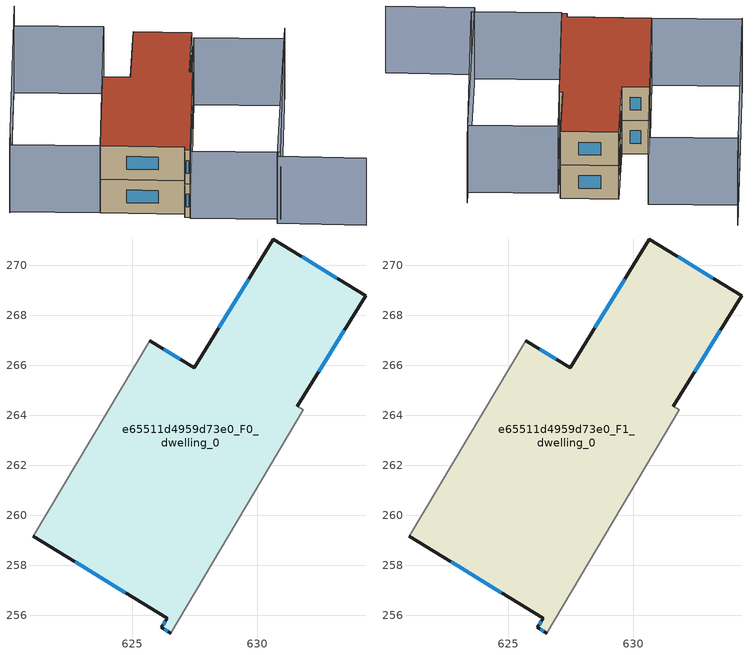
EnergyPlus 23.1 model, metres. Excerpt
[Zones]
e65511d4959d73e0_F0_dwelling_0
 floor ground (EU_floor_Construction): 634.33,268.79 631.6,264.36 631.84,264.21 626.53,255.29 626.16,255.51 626.38,255.87 621.04,259.16 625.69,266.99 627.47,265.9 630.64,271.06 z0
 wall outside (EU_wall_Construction): 621.04,259.16 626.38,255.87 626.16,255.51 626.53,255.29 / 631.6,264.36 634.33,268.79 630.64,271.06 627.47,265.9 625.69,266.99 z0:3
 wall adiabatic (EU_wall_Construction): 626.53,255.29 631.84,264.21 631.6,264.36 / 625.69,266.99 621.04,259.16 z0:3
 window (EU_Window_Construction): 626.28,255.44 626.42,255.36 / 626.31,255.76 626.23,255.63 / 622.7,258.14 624.72,256.9 / 626.91,266.24 626.24,266.65 / 629.65,269.45 628.45,267.5 / 633.18,269.49 631.79,270.35 / 632.45,265.74 633.48,267.41 z0.93:2.07
e65511d4959d73e0_F1_dwelling_0
 floor to e65511d4959d73e0_F0_dwelling_0 (EU_floor_Construction): 634.33,268.79 631.6,264.36 631.84,264.21 626.53,255.29 626.16,255.51 626.38,255.87 621.04,259.16 625.69,266.99 627.47,265.9 630.64,271.06 z3
 wall outside (EU_wall_Construction): 621.04,259.16 626.38,255.87 626.16,255.51 626.53,255.29 / 631.6,264.36 634.33,268.79 630.64,271.06 627.47,265.9 625.69,266.99 z3:6
 wall adiabatic (EU_wall_Construction): 626.53,255.29 631.84,264.21 631.6,264.36 / 625.69,266.99 621.04,259.16 z3:6
 window (EU_Window_Construction): 626.28,255.44 626.42,255.36 / 626.31,255.76 626.23,255.63 / 622.7,258.14 624.72,256.9 / 626.91,266.24 626.24,266.65 / 629.65,269.45 628.45,267.5 / 633.18,269.49 631.79,270.35 / 632.45,265.74 633.48,267.41 z3.93:5.07
 roof outside (EU_roof_Construction): 626.53,255.29 631.84,264.21 631.6,264.36 634.33,268.79 630.64,271.06 627.47,265.9 625.69,266.99 621.04,259.16 626.38,255.87 626.16,255.51 z6
shading: 637.36,247.95 631.74,251.41 / 631.74,251.41 640.65,265.88 / 624.66,278.37 615.21,262.47 / 639.91,264.68 632.25,251.78 / 632.25,251.78 626.48,255.2 / 626.48,255.2 634.15,268.11 / 634.15,268.11 639.91,264.68 / 615.28,262.59 623.33,276.14 / 623.33,276.14 629.09,272.71 / 629.09,272.71 621.04,259.16 / 621.04,259.16 615.28,262.59 z0:6
[Building]
EU S2 Campaign: North Axis=0; Terrain=City; Solar Distribution=FullExterior
[Site:Location]
Montreal-Trudeau.Intl.AP: Latitude=45.4667; Longitude=-73.75; Time Zone=-5; Elevation=36
[SizingPeriod:WeatherFileDays]
AnnualSizingPeriod: Begin Month=1; Begin Day of Month=1; End Month=12; End Day of Month=31; Day of Week for Start Day=Monday; Use Weather File Daylight Saving Period=No; Use Weather File Rain and Snow Indicators=No
[MATERIAL]
EU_InternalMass_Material: Roughness=MediumRough; Thickness=0.1; Conductivity=1; Density=1800; Specific Heat=900; Thermal Absorptance=0.9; Solar Absorptance=0.7; Visible Absorptance=0.7
[MATERIAL:NOMASS] Roughness=MediumRough; Thermal Absorptance=0.9; Solar Absorptance=0.7; Visible Absorptance=0.7
Name | Thermal Resistance
EU_wall_NoMass; EU_floor_NoMass | 1.36485
EU_roof_NoMass | 2.55992
[WINDOWMATERIAL:SIMPLEGLAZINGSYSTEM]
EU_Window_SimpleGlazing: UFactor=3.92339; Solar Heat Gain Coefficient=0.8; Visible Transmittance=0.8
[CONSTRUCTION]
EU_wall_Construction: EU_wall_NoMass
EU_roof_Construction: EU_roof_NoMass
EU_floor_Construction: EU_floor_NoMass
EU_Window_Construction: EU_Window_SimpleGlazing
EU_InternalMass_Construction: EU_InternalMass_Material
[ZONE] Type=1; Multiplier=1; Ceiling Height=autocalculate; Floor Area=autocalculate; Part of Total Floor Area=Yes
Name | Volume
e65511d4959d73e0_F0_dwelling_0 | 263.038
e65511d4959d73e0_F1_dwelling_0 | 263.036
[INTERNALMASS] Construction=EU_InternalMass_Construction; Surface Area=87.679
Name | Zone or ZoneList
e65511d4959d73e0_F0_dwelling_0_EU_InternalMass | e65511d4959d73e0_F0_dwelling_0
e65511d4959d73e0_F1_dwelling_0_EU_InternalMass | e65511d4959d73e0_F1_dwelling_0
[OTHEREQUIPMENT] Fuel Type=Electricity; Design Level Calculation Method=Watts/Area; Power per Zone Floor Area=1; Fraction Latent=0; Fraction Radiant=0; Fraction Lost=0; Carbon Dioxide Generation Rate=0; EndUse Subcategory=EU_Step8_InternalGains
Name | Zone or ZoneList or Space or SpaceList | Schedule
EU_Step8_InternalGain_e65511d4959d73e0_F0_dwelling_0_f000 | e65511d4959d73e0_F0_dwelling_0 | EU_Step8_GainSchedule_e65511d4959d73e0_F0_dwelling_0_f000
EU_Step8_InternalGain_e65511d4959d73e0_F1_dwelling_0_f000 | e65511d4959d73e0_F1_dwelling_0 | EU_Step8_GainSchedule_e65511d4959d73e0_F1_dwelling_0_f000
[ZONEVENTILATION:DESIGNFLOWRATE] Schedule=EU_AlwaysOn; Design Flow Rate Calculation Method=AirChanges/Hour; Air Changes per Hour=0.860309; Ventilation Type=Natural; Fan Pressure Rise=0; Fan Total Efficiency=1; Constant Term Coefficient=1; Temperature Term Coefficient=0; Velocity Term Coefficient=0; Velocity Squared Term Coefficient=0; Minimum Indoor Temperature=-100; Maximum Indoor Temperature=100; Delta Temperature=-100; Minimum Outdoor Temperature=-100; Maximum Outdoor Temperature=100; Maximum Wind Speed=40
Name | Zone or ZoneList or Space or SpaceList
EU_ConstantAir_e65511d4959d73e0_F0_dwelling_0 | e65511d4959d73e0_F0_dwelling_0
EU_ConstantAir_e65511d4959d73e0_F1_dwelling_0 | e65511d4959d73e0_F1_dwelling_0
[HVACTEMPLATE:THERMOSTAT] Constant Heating Setpoint=20; Constant Cooling Setpoint=50
EU_HeatOnly_e65511d4959d73e0_F0_dwelling_0; EU_HeatOnly_e65511d4959d73e0_F1_dwelling_0
[HVACTEMPLATE:ZONE:IDEALLOADSAIRSYSTEM] System Availability Schedule=EU_AlwaysOn; Maximum Heating Supply Air Temperature=50; Minimum Cooling Supply Air Temperature=13; Maximum Heating Supply Air Humidity Ratio=0.0156; Minimum Cooling Supply Air Humidity Ratio=0.0077; Heating Limit=NoLimit; Cooling Limit=NoLimit; Heating Availability Schedule=EU_AlwaysOn; Cooling Availability Schedule=EU_CoolingOff; Dehumidification Control Type=ConstantSensibleHeatRatio; Cooling Sensible Heat Ratio=0.7; Dehumidification Setpoint=60; Humidification Control Type=None; Humidification Setpoint=30; Outdoor Air Method=None; Outdoor Air Flow Rate per Person=0.00944; Outdoor Air Flow Rate per Zone Floor Area=0; Outdoor Air Flow Rate per Zone=0; Demand Controlled Ventilation Type=None; Outdoor Air Economizer Type=NoEconomizer; Heat Recovery Type=None; Sensible Heat Recovery Effectiveness=0.7; Latent Heat Recovery Effectiveness=0.65
Name | Template Thermostat
e65511d4959d73e0_F0_dwelling_0 | EU_HeatOnly_e65511d4959d73e0_F0_dwelling_0
e65511d4959d73e0_F1_dwelling_0 | EU_HeatOnly_e65511d4959d73e0_F1_dwelling_0
[SIZING:ZONE] Zone Cooling Design Supply Air Temperature Input Method=SupplyAirTemperature; Zone Cooling Design Supply Air Temperature=13; Zone Heating Design Supply Air Temperature Input Method=SupplyAirTemperature; Zone Heating Design Supply Air Temperature=50; Zone Cooling Design Supply Air Humidity Ratio=0.008; Zone Heating Design Supply Air Humidity Ratio=0.008; Cooling Design Air Flow Method=DesignDay; Cooling Design Air Flow Rate=0; Cooling Minimum Air Flow per Zone Floor Area=0.000762; Cooling Minimum Air Flow=0; Cooling Minimum Air Flow Fraction=0.2; Heating Design Air Flow Method=DesignDay; Heating Design Air Flow Rate=0; Heating Maximum Air Flow per Zone Floor Area=0.002032; Heating Maximum Air Flow=0.141576; Heating Maximum Air Flow Fraction=0.3; Account for Dedicated Outdoor Air System=No; Dedicated Outdoor Air System Control Strategy=NeutralSupplyAir; Dedicated Outdoor Air Low Setpoint Temperature for Design=autosize; Dedicated Outdoor Air High Setpoint Temperature for Design=autosize; Zone Load Sizing Method=Sensible Load Only No Latent Load; Zone Latent Cooling Design Supply Air Humidity Ratio Input Method=HumidityRatioDifference; Zone Cooling Design Supply Air Humidity Ratio Difference=0.005; Zone Latent Heating Design Supply Air Humidity Ratio Input Method=HumidityRatioDifference; Zone Humidification Design Supply Air Humidity Ratio Difference=0.005
e65511d4959d73e0_F0_dwelling_0; e65511d4959d73e0_F1_dwelling_0
[SCHEDULE:CONSTANT]
Name | Hourly Value
EU_AlwaysOn | 1
EU_CoolingOff | 0
[SCHEDULE:FILE] Column Number=1; Rows to Skip at Top=0; Number of Hours of Data=8760; Column Separator=Comma; Interpolate to Timestep=No; Minutes per Item=60; Adjust Schedule for Daylight Savings=Yes
Name | File
EU_Step8_GainSchedule_e65511d4959d73e0_F0_dwelling_0_f000 | ../../schedules/e65511d4959d73e0/e65511d4959d73e0_F0_dwelling_0_f000_gain.csv
EU_Step8_GainSchedule_e65511d4959d73e0_F1_dwelling_0_f000 | ../../schedules/e65511d4959d73e0/e65511d4959d73e0_F1_dwelling_0_f000_gain.csv
